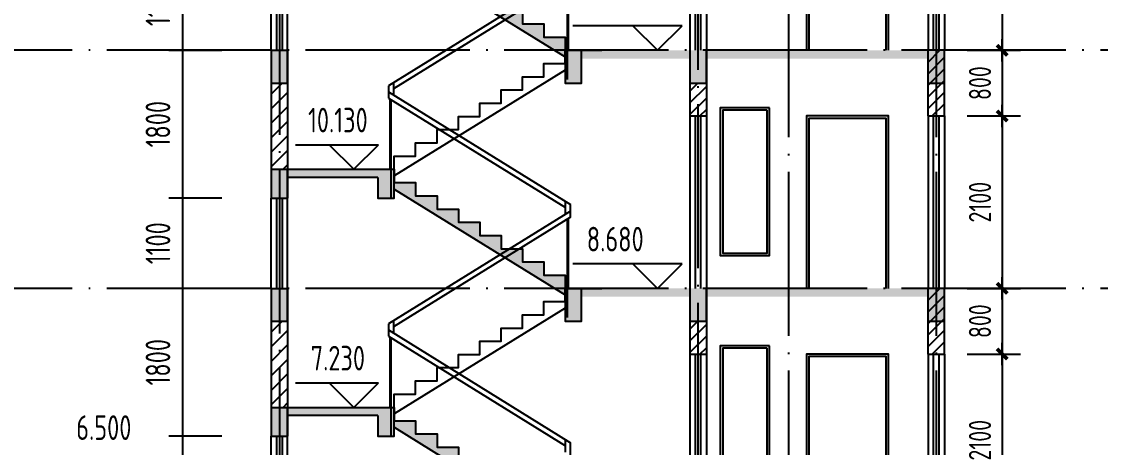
# Model space of a CAD drawing. Extents: x -726032 to 135930, y -151624 to 587044.
# Drawn here: x -417095 to -403957, y 231271 to 236459 of the extents above; entities that cross this region are included whole.
import ezdxf
from ezdxf.enums import TextEntityAlignment as Align

# ---------------------------------------------------------------- set-up
doc = ezdxf.new("R2010")
doc.units = 0
doc.header["$LTSCALE"] = 1000
doc.header["$MEASUREMENT"] = 0
doc.linetypes.add('DOTE', pattern=[2.42, 2, -0.2, 0.02, -0.2])
doc.layers.get('0').update_dxf_attribs({"linetype": 'CONTINUOUS'})
doc.layers.get('DEFPOINTS').update_dxf_attribs({"color": 1, "linetype": 'CONTINUOUS'})
for name, color, linetype in [('DOTE', 8, 'DOTE'), ('PUB_DIM', 245, 'CONTINUOUS'), ('WALL', 255, 'CONTINUOUS'), ('WINDOW', 155, 'CONTINUOUS'), ('WINDOW_TEXT', 7, 'CONTINUOUS')]:
    doc.layers.add(name, color=color, linetype=linetype)
doc.styles.add('DIM_FONT', font='isocp.shx', dxfattribs={"width": 0.8})
doc.styles.add('SIMPLEX', font='SIMPLEX.SHX')
doc.dimstyles.new('AXIS', dxfattribs={"dimtxt": 300, "dimasz": 1, "dimexe": 250, "dimexo": 300, "dimgap": 150, "dimtad": 1, "dimdec": 0, "dimzin": 0, "dimdsep": 46, "dimtxsty": 'DIM_FONT', "dimcen": 0.09, "dimse1": 1, "dimse2": 1, "dimclrt": 142, "dimadec": 0, "dimazin": 0, "dimtfac": 1, "dimtdec": 0, "dimtix": 1, "dimtmove": 2, "dimatfit": 3, "dimfxl": 1, "dimtolj": 1, "dimtzin": 0, "dimarcsym": 0})
doc.dimstyles.new('DIMN', dxfattribs={"dimtxt": 300, "dimasz": 1, "dimexe": 250, "dimexo": 300, "dimgap": 150, "dimtad": 1, "dimdec": 0, "dimzin": 0, "dimdsep": 46, "dimtxsty": 'DIM_FONT', "dimcen": 0.09, "dimclrt": 142, "dimadec": 0, "dimazin": 0, "dimtfac": 1, "dimtdec": 0, "dimtix": 1, "dimtmove": 2, "dimatfit": 3, "dimfxl": 1, "dimtolj": 1, "dimtzin": 0, "dimarcsym": 0})

# ---------------------------------------------------------------- blocks, each defined once
blk = doc.blocks.new('_DIMX')
blk.add_line((-150, 0), (150, 0))
at = {"const_width": 50}
blk.add_lwpolyline([(-70, -70), (70, 70)], dxfattribs=at)
blk = doc.blocks.new('*D4265')
at = {"layer": 'DEFPOINTS', "color": 0, "transparency": 16777216}
for p in [(-405851, 232409), (-405851, 230309), (-405154, 230309)]:
    blk.add_point(p, dxfattribs=at)
at = {"layer": 'PUB_DIM', "color": 0, "lineweight": -2, "transparency": 16777216}
for p, q in [((-405154, 232408), (-405154, 230310)), ((-405581, 230309), (-404929, 230309))]:
    blk.add_line(p, q, dxfattribs=at)
at = {"layer": 'PUB_DIM', "color": 0, "lineweight": -2, "transparency": 16777216, "xscale": 0.9, "yscale": 0.9, "zscale": 0.9}
for p, rotation in [((-405154, 232409), 90), ((-405154, 230309), 270)]:
    blk.add_blockref('_DIMX', p, dxfattribs=dict(at, rotation=rotation))
at = {"layer": 'PUB_DIM', "color": 142, "transparency": 16777216, "insert": (-405424, 231359), "char_height": 270, "attachment_point": 5, "rotation": 90, "style": 'DIM_FONT'}
blk.add_mtext('\\A1;2100', dxfattribs=at)
blk = doc.blocks.new('*D4264')
at = {"layer": 'DEFPOINTS', "color": 0, "transparency": 16777216}
for p in [(-405851, 233209), (-405851, 232409), (-405154, 232409)]:
    blk.add_point(p, dxfattribs=at)
at = {"layer": 'PUB_DIM', "color": 0, "lineweight": -2, "transparency": 16777216}
for p, q in [((-405154, 233208), (-405154, 232410)), ((-405581, 232409), (-404929, 232409))]:
    blk.add_line(p, q, dxfattribs=at)
at = {"layer": 'PUB_DIM', "color": 0, "lineweight": -2, "transparency": 16777216, "xscale": 0.9, "yscale": 0.9, "zscale": 0.9}
for p, rotation in [((-405154, 233209), 90), ((-405154, 232409), 270)]:
    blk.add_blockref('_DIMX', p, dxfattribs=dict(at, rotation=rotation))
at = {"layer": 'PUB_DIM', "color": 142, "transparency": 16777216, "insert": (-405424, 232809), "char_height": 270, "attachment_point": 5, "rotation": 90, "style": 'DIM_FONT'}
blk.add_mtext('\\A1;800', dxfattribs=at)
blk = doc.blocks.new('*D4267')
at = {"layer": 'DEFPOINTS', "color": 0, "transparency": 16777216}
for p in [(-405851, 235309), (-405851, 233209), (-405154, 233209)]:
    blk.add_point(p, dxfattribs=at)
at = {"layer": 'PUB_DIM', "color": 0, "lineweight": -2, "transparency": 16777216}
for p, q in [((-405154, 235308), (-405154, 233210)), ((-405581, 233209), (-404929, 233209))]:
    blk.add_line(p, q, dxfattribs=at)
at = {"layer": 'PUB_DIM', "color": 0, "lineweight": -2, "transparency": 16777216, "xscale": 0.9, "yscale": 0.9, "zscale": 0.9}
for p, rotation in [((-405154, 235309), 90), ((-405154, 233209), 270)]:
    blk.add_blockref('_DIMX', p, dxfattribs=dict(at, rotation=rotation))
at = {"layer": 'PUB_DIM', "color": 142, "transparency": 16777216, "insert": (-405424, 234259), "char_height": 270, "attachment_point": 5, "rotation": 90, "style": 'DIM_FONT'}
blk.add_mtext('\\A1;2100', dxfattribs=at)
blk = doc.blocks.new('*D4266')
at = {"layer": 'DEFPOINTS', "color": 0, "transparency": 16777216}
for p in [(-405851, 236109), (-405851, 235309), (-405154, 235309)]:
    blk.add_point(p, dxfattribs=at)
at = {"layer": 'PUB_DIM', "color": 0, "lineweight": -2, "transparency": 16777216}
for p, q in [((-405154, 236108), (-405154, 235310)), ((-405581, 235309), (-404929, 235309))]:
    blk.add_line(p, q, dxfattribs=at)
at = {"layer": 'PUB_DIM', "color": 0, "lineweight": -2, "transparency": 16777216, "xscale": 0.9, "yscale": 0.9, "zscale": 0.9}
for p, rotation in [((-405154, 236109), 90), ((-405154, 235309), 270)]:
    blk.add_blockref('_DIMX', p, dxfattribs=dict(at, rotation=rotation))
at = {"layer": 'PUB_DIM', "color": 142, "transparency": 16777216, "insert": (-405424, 235709), "char_height": 270, "attachment_point": 5, "rotation": 90, "style": 'DIM_FONT'}
blk.add_mtext('\\A1;800', dxfattribs=at)
blk = doc.blocks.new('*D4269')
at = {"layer": 'DEFPOINTS', "color": 0, "transparency": 16777216}
for p in [(-405851, 238209), (-405851, 236109), (-405154, 236109)]:
    blk.add_point(p, dxfattribs=at)
at = {"layer": 'PUB_DIM', "color": 0, "lineweight": -2, "transparency": 16777216}
for p, q in [((-405154, 238208), (-405154, 236110)), ((-405581, 236109), (-404929, 236109))]:
    blk.add_line(p, q, dxfattribs=at)
at = {"layer": 'PUB_DIM', "color": 0, "lineweight": -2, "transparency": 16777216, "xscale": 0.9, "yscale": 0.9, "zscale": 0.9}
for p, rotation in [((-405154, 238209), 90), ((-405154, 236109), 270)]:
    blk.add_blockref('_DIMX', p, dxfattribs=dict(at, rotation=rotation))
at = {"layer": 'PUB_DIM', "color": 142, "transparency": 16777216, "insert": (-405424, 237159), "char_height": 270, "attachment_point": 5, "rotation": 90, "style": 'DIM_FONT'}
blk.add_mtext('\\A1;2100', dxfattribs=at)
blk = doc.blocks.new('*D4306')
at = {"layer": 'DEFPOINTS', "color": 0, "transparency": 16777216}
for p in [(-415024, 236109), (-415134, 234309), (-415024, 234309)]:
    blk.add_point(p, dxfattribs=at)
at = {"layer": 'PUB_DIM', "color": 0, "lineweight": -2, "transparency": 16777216}
blk.add_line((-415134, 236108), (-415134, 234310), dxfattribs=at)
at = {"layer": 'PUB_DIM', "color": 0, "transparency": 16777216}
for points in [[(-415135, 236108), (-415134, 236108), (-415134, 236109)], [(-415135, 234310), (-415134, 234310), (-415134, 234309)]]:
    blk.add_solid(points, dxfattribs=at)
at = {"layer": 'PUB_DIM', "color": 142, "transparency": 16777216, "insert": (-415434, 235209), "char_height": 300, "attachment_point": 5, "rotation": 90, "style": 'DIM_FONT'}
blk.add_mtext('\\A1;1800', dxfattribs=at)
blk = doc.blocks.new('*D4307')
at = {"layer": 'DEFPOINTS', "color": 0, "transparency": 16777216}
for p in [(-415024, 237209), (-415134, 236109), (-415024, 236109)]:
    blk.add_point(p, dxfattribs=at)
at = {"layer": 'PUB_DIM', "color": 0, "lineweight": -2, "transparency": 16777216}
blk.add_line((-415134, 237208), (-415134, 236110), dxfattribs=at)
at = {"layer": 'PUB_DIM', "color": 0, "transparency": 16777216}
for points in [[(-415135, 237208), (-415134, 237208), (-415134, 237209)], [(-415135, 236110), (-415134, 236110), (-415134, 236109)]]:
    blk.add_solid(points, dxfattribs=at)
at = {"layer": 'PUB_DIM', "color": 142, "transparency": 16777216, "insert": (-415434, 236659), "char_height": 300, "attachment_point": 5, "rotation": 90, "style": 'DIM_FONT'}
blk.add_mtext('\\A1;1100', dxfattribs=at)
blk = doc.blocks.new('*D4308')
at = {"layer": 'DEFPOINTS', "color": 0, "transparency": 16777216}
for p in [(-415024, 231409), (-415134, 230309), (-415024, 230309)]:
    blk.add_point(p, dxfattribs=at)
at = {"layer": 'PUB_DIM', "color": 0, "lineweight": -2, "transparency": 16777216}
blk.add_line((-415134, 231408), (-415134, 230310), dxfattribs=at)
at = {"layer": 'PUB_DIM', "color": 0, "transparency": 16777216}
for points in [[(-415135, 231408), (-415134, 231408), (-415134, 231409)], [(-415135, 230310), (-415134, 230310), (-415134, 230309)]]:
    blk.add_solid(points, dxfattribs=at)
at = {"layer": 'PUB_DIM', "color": 142, "transparency": 16777216, "insert": (-415434, 230859), "char_height": 300, "attachment_point": 5, "rotation": 90, "style": 'DIM_FONT'}
blk.add_mtext('\\A1;1100', dxfattribs=at)
blk = doc.blocks.new('*D4310')
at = {"layer": 'DEFPOINTS', "color": 0, "transparency": 16777216}
for p in [(-415024, 233209), (-415134, 231409), (-415024, 231409)]:
    blk.add_point(p, dxfattribs=at)
at = {"layer": 'PUB_DIM', "color": 0, "lineweight": -2, "transparency": 16777216}
blk.add_line((-415134, 233208), (-415134, 231410), dxfattribs=at)
at = {"layer": 'PUB_DIM', "color": 0, "transparency": 16777216}
for points in [[(-415135, 233208), (-415134, 233208), (-415134, 233209)], [(-415135, 231410), (-415134, 231410), (-415134, 231409)]]:
    blk.add_solid(points, dxfattribs=at)
at = {"layer": 'PUB_DIM', "color": 142, "transparency": 16777216, "insert": (-415434, 232309), "char_height": 300, "attachment_point": 5, "rotation": 90, "style": 'DIM_FONT'}
blk.add_mtext('\\A1;1800', dxfattribs=at)
blk = doc.blocks.new('*D4311')
at = {"layer": 'DEFPOINTS', "color": 0, "transparency": 16777216}
for p in [(-415024, 234309), (-415134, 233209), (-415024, 233209)]:
    blk.add_point(p, dxfattribs=at)
at = {"layer": 'PUB_DIM', "color": 0, "lineweight": -2, "transparency": 16777216}
blk.add_line((-415134, 234308), (-415134, 233210), dxfattribs=at)
at = {"layer": 'PUB_DIM', "color": 0, "transparency": 16777216}
for points in [[(-415135, 234308), (-415134, 234308), (-415134, 234309)], [(-415135, 233210), (-415134, 233210), (-415134, 233209)]]:
    blk.add_solid(points, dxfattribs=at)
at = {"layer": 'PUB_DIM', "color": 142, "transparency": 16777216, "insert": (-415434, 233759), "char_height": 300, "attachment_point": 5, "rotation": 90, "style": 'DIM_FONT'}
blk.add_mtext('\\A1;1100', dxfattribs=at)
blk = doc.blocks.new('_WBLK')
for p, q in [((-0.5, 0.5), (0.5, 0.5)), ((0.5, 0.1667), (-0.5, 0.1667)), ((0.5, -0.1667), (-0.5, -0.1667)), ((-0.5, -0.5), (0.5, -0.5))]:
    blk.add_line(p, q)
at = {"layer": 'WINDOW_TEXT', "style": 'SIMPLEX', "flags": 9}
blk.add_attdef('A', text='', height=1, dxfattribs=at).set_placement((0, 1.5), align=Align.MIDDLE)

msp = doc.modelspace()

# ---------------------------------------------------------------- hatches: boundary and pattern name
h = msp.add_hatch(color=136)
h.paths.add_polyline_path([(-414056, 237559.2), (-413856, 237559.2), (-413856, 237209.2), (-414056, 237209.2)])
h.paths.add_polyline_path([(-413856, 237559.2), (-412556, 237559.2), (-412556, 237209.2), (-412756, 237209.2), (-412756, 237459.2), (-413856, 237459.2)])
h.paths.add_polyline_path([(-412556, 237317.2), (-412556, 237397.2), (-412296, 237397.2), (-412296, 237236.2), (-412036, 237236.2), (-412036, 237075.2), (-411776, 237075.2), (-411776, 236914.2), (-411516, 236914.2), (-411516, 236753.2), (-411256, 236753.2), (-411256, 236592.2), (-411149.4, 236592.2), (-411267.3, 236519.2)])
h.paths.add_polyline_path([(-411149.4, 236592.2), (-411028.3, 236592.2), (-411206.8, 236481.7), (-411267.3, 236519.2)])
h.paths.add_polyline_path([(-411206.8, 236481.7), (-411028.3, 236592.2), (-410996, 236592.2), (-410996, 236431.2), (-410736, 236431.2), (-410736, 236270.2), (-410476, 236270.2), (-410476, 236109.2), (-410476, 236029.2)])
h.paths.add_polyline_path([(-410476, 236109.2), (-410276, 236109.2), (-410276, 235709.2), (-410476, 235709.2)])
h.paths.add_polyline_path([(-410276, 236109.2), (-408956, 236109.2), (-408956, 236009.2), (-410276, 236009.2)])
h.paths.add_polyline_path([(-408956, 236109.2), (-408756, 236109.2), (-408756, 235709.2), (-408956, 235709.2)])
h = msp.add_hatch(color=146)
h.paths.add_polyline_path([(-414056, 236109.2), (-413956, 236109.2), (-413956, 235709.2), (-414056, 235709.2)])
h.paths.add_polyline_path([(-413956, 236109.2), (-413856, 236109.2), (-413856, 235709.2), (-413956, 235709.2)])
h = msp.add_hatch()
h.set_pattern_fill('ANSI31', color=136, scale=800, style=0)
h.set_pattern_definition([(45, (-418302.82, 271943.17), (-70.71068, 70.71068), [])])
h.paths.add_polyline_path([(-408856, 235309.2), (-408756, 235309.2), (-408756, 235709.2), (-408856, 235709.2)])
h.paths.add_polyline_path([(-408856, 235709.2), (-408956, 235709.2), (-408956, 235309.2), (-408856, 235309.2)])
h.paths.add_polyline_path([(-405856, 236109.2), (-405956, 236109.2), (-405956, 235309.2), (-405856, 235309.2)])
h.paths.add_polyline_path([(-405956, 236109.2), (-406056, 236109.2), (-406056, 235309.2), (-405956, 235309.2)])
h = msp.add_hatch(color=146)
h.paths.add_polyline_path([(-405956, 235709.2), (-405856, 235709.2), (-405856, 236109.2), (-405956, 236109.2)])
h.paths.add_polyline_path([(-405956, 236109.2), (-406056, 236109.2), (-406056, 235709.2), (-405956, 235709.2)])
h.paths.add_polyline_path([(-406056, 236009.2), (-406056, 236109.2), (-408756, 236109.2), (-408756, 236009.2)])
h = msp.add_hatch()
h.set_pattern_fill('ANSI31', color=146, scale=1000, style=0)
h.set_pattern_definition([(45, (-418302.82, 295143.17), (-88.38835, 88.38835), [])])
h.paths.add_polyline_path([(-413956, 234659.2), (-413856, 234659.2), (-413856, 235709.2), (-413956, 235709.2)])
h.paths.add_polyline_path([(-414056, 234659.2), (-413956, 234659.2), (-413956, 235709.2), (-414056, 235709.2)])
h = msp.add_hatch(color=136)
h.paths.add_polyline_path([(-414056, 234659.2), (-413856, 234659.2), (-413856, 234309.2), (-414056, 234309.2)])
h.paths.add_polyline_path([(-413856, 234659.2), (-412556, 234659.2), (-412556, 234309.2), (-412756, 234309.2), (-412756, 234559.2), (-413856, 234559.2)])
h.paths.add_polyline_path([(-412556, 234417.2), (-412556, 234497.2), (-412296, 234497.2), (-412296, 234336.2), (-412036, 234336.2), (-412036, 234175.2), (-411776, 234175.2), (-411776, 234014.2), (-411516, 234014.2), (-411516, 233853.2), (-411256, 233853.2), (-411256, 233692.2), (-411149.4, 233692.2), (-411267.3, 233619.2)])
h.paths.add_polyline_path([(-411149.4, 233692.2), (-411028.3, 233692.2), (-411206.8, 233581.7), (-411267.3, 233619.2)])
h.paths.add_polyline_path([(-411206.8, 233581.7), (-411028.3, 233692.2), (-410996, 233692.2), (-410996, 233531.2), (-410736, 233531.2), (-410736, 233370.2), (-410476, 233370.2), (-410476, 233209.2), (-410476, 233129.2)])
h.paths.add_polyline_path([(-410476, 233209.2), (-410276, 233209.2), (-410276, 232809.2), (-410476, 232809.2)])
h.paths.add_polyline_path([(-410276, 233209.2), (-408956, 233209.2), (-408956, 233109.2), (-410276, 233109.2)])
h.paths.add_polyline_path([(-408956, 233209.2), (-408756, 233209.2), (-408756, 232809.2), (-408956, 232809.2)])
h = msp.add_hatch(color=146)
h.paths.add_polyline_path([(-414056, 233209.2), (-413956, 233209.2), (-413956, 232809.2), (-414056, 232809.2)])
h.paths.add_polyline_path([(-413956, 233209.2), (-413856, 233209.2), (-413856, 232809.2), (-413956, 232809.2)])
h = msp.add_hatch()
h.set_pattern_fill('ANSI31', color=136, scale=800, style=0)
h.set_pattern_definition([(45, (-418302.82, 269043.17), (-70.71068, 70.71068), [])])
h.paths.add_polyline_path([(-408856, 232409.2), (-408756, 232409.2), (-408756, 232809.2), (-408856, 232809.2)])
h.paths.add_polyline_path([(-408856, 232809.2), (-408956, 232809.2), (-408956, 232409.2), (-408856, 232409.2)])
h.paths.add_polyline_path([(-405856, 233209.2), (-405956, 233209.2), (-405956, 232409.2), (-405856, 232409.2)])
h.paths.add_polyline_path([(-405956, 233209.2), (-406056, 233209.2), (-406056, 232409.2), (-405956, 232409.2)])
h = msp.add_hatch(color=146)
h.paths.add_polyline_path([(-405956, 232809.2), (-405856, 232809.2), (-405856, 233209.2), (-405956, 233209.2)])
h.paths.add_polyline_path([(-405956, 233209.2), (-406056, 233209.2), (-406056, 232809.2), (-405956, 232809.2)])
h.paths.add_polyline_path([(-406056, 233109.2), (-406056, 233209.2), (-408756, 233209.2), (-408756, 233109.2)])
h = msp.add_hatch()
h.set_pattern_fill('ANSI31', color=146, scale=1000, style=0)
h.set_pattern_definition([(45, (-418302.82, 292243.17), (-88.38835, 88.38835), [])])
h.paths.add_polyline_path([(-413956, 231759.2), (-413856, 231759.2), (-413856, 232809.2), (-413956, 232809.2)])
h.paths.add_polyline_path([(-414056, 231759.2), (-413956, 231759.2), (-413956, 232809.2), (-414056, 232809.2)])
h = msp.add_hatch(color=146)
h.paths.add_polyline_path([(-414056, 231759.2), (-413856, 231759.2), (-413856, 231409.2), (-414056, 231409.2)])
h.paths.add_polyline_path([(-413856, 231759.2), (-412556, 231759.2), (-412556, 231409.2), (-412756, 231409.2), (-412756, 231659.2), (-413856, 231659.2)])
h.paths.add_polyline_path([(-412556, 231517.2), (-412556, 231597.2), (-412296, 231597.2), (-412296, 231436.2), (-412036, 231436.2), (-412036, 231275.2), (-411776, 231275.2), (-411776, 231114.2), (-411516, 231114.2), (-411516, 230953.2), (-411256, 230953.2), (-411256, 230792.2), (-411149.4, 230792.2), (-411267.3, 230719.2)])
h.paths.add_polyline_path([(-411149.4, 230792.2), (-411028.3, 230792.2), (-411206.8, 230681.7), (-411267.3, 230719.2)])
h.paths.add_polyline_path([(-411206.8, 230681.7), (-411028.3, 230792.2), (-410996, 230792.2), (-410996, 230631.2), (-410736, 230631.2), (-410736, 230470.2), (-410476, 230470.2), (-410476, 230309.2), (-410476, 230229.2)])
h.paths.add_polyline_path([(-410476, 230309.2), (-410276, 230309.2), (-410276, 229909.2), (-410476, 229909.2)])
h.paths.add_polyline_path([(-410276, 230309.2), (-408956, 230309.2), (-408956, 230209.2), (-410276, 230209.2)])
h.paths.add_polyline_path([(-408956, 230309.2), (-408756, 230309.2), (-408756, 229909.2), (-408956, 229909.2)])

# ---------------------------------------------------------------- linework, layer by layer
at = {"color": 146}
for p, q in [((-412556, 237317.2), (-410476, 236029.2)), ((-410409.9, 237050.2), (-412627.8, 235676.8)), ((-410409.9, 236975.2), (-412566.3, 235639.9)), ((-410446.9, 235754.6), (-410446.9, 236952.1)), ((-410434.9, 236104.6), (-410434.9, 236959.5)), ((-410476, 235868.2), (-412556, 234580.2)), ((-412566.3, 235714.9), (-412566.3, 235564.6)), ((-412627.8, 235676.8), (-412627.8, 235527.7)), ((-412627.8, 235602.7), (-410409.9, 234229.3)), ((-412627.8, 235527.7), (-410471.4, 234192.4)), ((-412606, 234659.2), (-412606, 235514.2)), ((-412594, 234309.2), (-412594, 235506.8)), ((-412756, 234559.2), (-413856, 234559.2)), ((-412556, 234417.2), (-410476, 233129.2)), ((-410471.4, 234112.1), (-410471.4, 234267.4)), ((-410409.9, 234150.2), (-412627.8, 232776.8)), ((-410409.9, 234075.2), (-410409.9, 234229.3)), ((-410409.9, 234075.2), (-412566.3, 232739.9)), ((-410446.9, 232854.6), (-410446.9, 234052.1)), ((-410434.9, 233204.6), (-410434.9, 234059.5)), ((-410476, 232968.2), (-412556, 231680.2)), ((-412566.3, 232814.9), (-412566.3, 232664.6)), ((-412627.8, 232776.8), (-412627.8, 232627.7)), ((-412627.8, 232702.7), (-410409.9, 231329.3)), ((-412627.8, 232627.7), (-410471.4, 231292.4)), ((-412606, 231759.2), (-412606, 232614.2)), ((-412594, 231409.2), (-412594, 232606.8)), ((-412756, 231659.2), (-413856, 231659.2)), ((-412556, 231517.2), (-410476, 230229.2)), ((-410471.4, 231212.1), (-410471.4, 231367.4)), ((-410409.9, 231175.2), (-410409.9, 231329.3))]:
    msp.add_line(p, q, dxfattribs=at)
for p, q in [((-414056, 236109.2), (-413856, 236109.2)), ((-406056, 235709.2), (-405856, 235709.2)), ((-414056, 233209.2), (-413856, 233209.2)), ((-406056, 232809.2), (-405856, 232809.2))]:
    msp.add_line(p, q)
at = {"color": 136}
for points in [[(-406536, 236109.2), (-406536, 238209.2), (-407536, 238209.2), (-407536, 236109.2)], [(-406566, 236109.2), (-406566, 238179.2), (-407506, 238179.2), (-407506, 236109.2)], [(-406536, 233209.2), (-406536, 235309.2), (-407536, 235309.2), (-407536, 233209.2)], [(-406566, 233209.2), (-406566, 235279.2), (-407506, 235279.2), (-407506, 233209.2)], [(-406536, 230309.2), (-406536, 232409.2), (-407536, 232409.2), (-407536, 230309.2)], [(-406566, 230309.2), (-406566, 232379.2), (-407506, 232379.2), (-407506, 230309.2)]]:
    msp.add_lwpolyline(points, dxfattribs=at)
at = {"color": 146}
for points in [[(-414056, 237559.2), (-412556, 237559.2), (-412556, 237397.2), (-412296, 237397.2), (-412296, 237236.2), (-412036, 237236.2), (-412036, 237075.2), (-411776, 237075.2), (-411776, 236914.2), (-411516, 236914.2), (-411516, 236753.2), (-411256, 236753.2), (-411256, 236592.2), (-410996, 236592.2), (-410996, 236431.2), (-410736, 236431.2), (-410736, 236270.2), (-410476, 236270.2), (-410476, 236109.2), (-410027.3, 236109.2)], [(-414056, 236109.2), (-414056, 235709.2), (-413856, 235709.2), (-413856, 236109.2)], [(-413856, 234659.2), (-412556, 234659.2), (-412556, 234821.2), (-412296, 234821.2), (-412296, 234982.2), (-412036, 234982.2), (-412036, 235143.2), (-411776, 235143.2), (-411776, 235304.2), (-411516, 235304.2), (-411516, 235465.2), (-411256, 235465.2), (-411256, 235626.2), (-410996, 235626.2), (-410996, 235787.2), (-410736, 235787.2), (-410736, 235948.2), (-410476, 235948.2), (-410476, 236109.2), (-410276, 236109.2)], [(-410476, 236109.2), (-410476, 235709.2), (-410276, 235709.2), (-410276, 236109.2)], [(-408956, 236109.2), (-408956, 235709.2), (-408756, 235709.2), (-408756, 236109.2)], [(-414056, 234659.2), (-412556, 234659.2), (-412556, 234497.2), (-412296, 234497.2), (-412296, 234336.2), (-412036, 234336.2), (-412036, 234175.2), (-411776, 234175.2), (-411776, 234014.2), (-411516, 234014.2), (-411516, 233853.2), (-411256, 233853.2), (-411256, 233692.2), (-410996, 233692.2), (-410996, 233531.2), (-410736, 233531.2), (-410736, 233370.2), (-410476, 233370.2), (-410476, 233209.2), (-410027.3, 233209.2)], [(-414056, 234659.2), (-414056, 234309.2), (-413856, 234309.2), (-413856, 234659.2)], [(-412756, 234559.2), (-412756, 234309.2), (-412556, 234309.2), (-412556, 234659.2)], [(-414056, 233209.2), (-414056, 232809.2), (-413856, 232809.2), (-413856, 233209.2)], [(-413856, 231759.2), (-412556, 231759.2), (-412556, 231921.2), (-412296, 231921.2), (-412296, 232082.2), (-412036, 232082.2), (-412036, 232243.2), (-411776, 232243.2), (-411776, 232404.2), (-411516, 232404.2), (-411516, 232565.2), (-411256, 232565.2), (-411256, 232726.2), (-410996, 232726.2), (-410996, 232887.2), (-410736, 232887.2), (-410736, 233048.2), (-410476, 233048.2), (-410476, 233209.2), (-410276, 233209.2)], [(-410476, 233209.2), (-410476, 232809.2), (-410276, 232809.2), (-410276, 233209.2)], [(-408956, 233209.2), (-408956, 232809.2), (-408756, 232809.2), (-408756, 233209.2)], [(-414056, 231759.2), (-412556, 231759.2), (-412556, 231597.2), (-412296, 231597.2), (-412296, 231436.2), (-412036, 231436.2), (-412036, 231275.2), (-411776, 231275.2), (-411776, 231114.2), (-411516, 231114.2), (-411516, 230953.2), (-411256, 230953.2), (-411256, 230792.2), (-410996, 230792.2), (-410996, 230631.2), (-410736, 230631.2), (-410736, 230470.2), (-410476, 230470.2), (-410476, 230309.2), (-408756, 230309.2)], [(-414056, 231759.2), (-414056, 231409.2), (-413856, 231409.2), (-413856, 231759.2)], [(-412756, 231659.2), (-412756, 231409.2), (-412556, 231409.2), (-412556, 231759.2)]]:
    msp.add_lwpolyline(points, dxfattribs=at)
at = {"color": 136}
for points in [[(-407986, 235409.2), (-408586, 235409.2), (-408586, 233609.2), (-407986, 233609.2)], [(-408016, 235379.2), (-408556, 235379.2), (-408556, 233639.2), (-408016, 233639.2)], [(-407986, 232509.2), (-408586, 232509.2), (-408586, 230709.2), (-407986, 230709.2)], [(-408016, 232479.2), (-408556, 232479.2), (-408556, 230739.2), (-408016, 230739.2)]]:
    msp.add_lwpolyline(points, close=True, dxfattribs=at)
at = {"layer": 'DOTE'}
for p, q in [((-408856, 221353.3), (-408856, 264209.2)), ((-407756, 256409.2), (-407756, 220826)), ((-405956, 256409.2), (-405956, 220826)), ((-413956, 249179.7), (-413956, 220826)), ((-387437.8, 236109.2), (-421480.6, 236109.2)), ((-387437.8, 233209.2), (-421480.6, 233209.2))]:
    msp.add_line(p, q, dxfattribs=at)
at = {"layer": 'PUB_DIM'}
for p, q in [((-409049.5, 236409.2), (-410381.7, 236409.2)), ((-409649.5, 236409.2), (-409349.5, 236109.2)), ((-409349.5, 236109.2), (-409049.5, 236409.2)), ((-415302.2, 236109.2), (-414655.3, 236109.2)), ((-413759.3, 234959.2), (-412748.8, 234959.2)), ((-413348.8, 234959.2), (-413048.8, 234659.2)), ((-413048.8, 234659.2), (-412748.8, 234959.2)), ((-414655.3, 234309.2), (-415302.2, 234309.2)), ((-409049.5, 233509.2), (-410381.7, 233509.2)), ((-409649.5, 233509.2), (-409349.5, 233209.2)), ((-409349.5, 233209.2), (-409049.5, 233509.2)), ((-414655.3, 233209.2), (-415302.2, 233209.2)), ((-413759.3, 232059.2), (-412748.8, 232059.2)), ((-413348.8, 232059.2), (-413048.8, 231759.2)), ((-413048.8, 231759.2), (-412748.8, 232059.2)), ((-414655.3, 231409.2), (-415302.2, 231409.2))]:
    msp.add_line(p, q, dxfattribs=at)
at = {"layer": 'WALL'}
for p, q in [((-414056, 236109.2), (-413856, 236109.2)), ((-414056, 236109.2), (-414056, 234309.2)), ((-413856, 236109.2), (-413856, 234309.2)), ((-408956, 236109.2), (-408956, 235309.2)), ((-408756, 236109.2), (-408756, 235309.2)), ((-406056, 235309.2), (-406056, 236109.2)), ((-405856, 235309.2), (-405856, 236109.2)), ((-408956, 235309.2), (-408756, 235309.2)), ((-406056, 235309.2), (-405856, 235309.2)), ((-414056, 233209.2), (-413856, 233209.2)), ((-414056, 233209.2), (-414056, 231409.2)), ((-413856, 233209.2), (-413856, 231409.2)), ((-408956, 233209.2), (-408956, 232409.2)), ((-408756, 233209.2), (-408756, 232409.2)), ((-406056, 232409.2), (-406056, 233209.2)), ((-405856, 232409.2), (-405856, 233209.2)), ((-408956, 232409.2), (-408756, 232409.2)), ((-406056, 232409.2), (-405856, 232409.2))]:
    msp.add_line(p, q, dxfattribs=at)
at = {"layer": 'WALL', "color": 146}
msp.add_line((-414056, 231409.2), (-413856, 231409.2), dxfattribs=at)

# ---------------------------------------------------------------- block references
at = {"layer": 'WINDOW', "xscale": -2100, "yscale": 200.0000000000582, "zscale": 2100, "rotation": 90}
for p in [(-408856, 237159.2), (-405956, 237159.2), (-408856, 234259.2), (-405956, 234259.2), (-408856, 231359.2), (-405956, 231359.2)]:
    msp.add_blockref('_WBLK', p, dxfattribs=at)
at = {"layer": 'WINDOW', "color": 146, "xscale": -1100, "yscale": 200.0000000000146, "zscale": 1100, "rotation": 270}
for p in [(-413956, 236659.2), (-413956, 233759.2), (-413956, 230859.2)]:
    msp.add_blockref('_WBLK', p, dxfattribs=at)

# ---------------------------------------------------------------- texts
at = {"layer": 'PUB_DIM', "style": 'DIM_FONT', "width": 0.8}
for s, p in [('10.130', (-413243.2, 235259.2)), ('8.680', (-409865.6, 233809.2)), ('7.230', (-413243.2, 232359.2)), ('6.500', (-416093.7, 231512.4))]:
    msp.add_text(s, height=300, dxfattribs=at).set_placement(p, align=Align.MIDDLE)

# ---------------------------------------------------------------- dimensions: what is measured, and where the dimension line sits
at = {"layer": 'PUB_DIM'}
for base, p1, p2, picture, middle in [((-405154.5, 236109.2), (-405851.3, 238209.2), (-405851.3, 236109.2), '*D4269', (-405424.5, 237159.2)), ((-405154.5, 235309.2), (-405851.3, 236109.2), (-405851.3, 235309.2), '*D4266', (-405424.5, 235709.2)), ((-405154.5, 233209.2), (-405851.3, 235309.2), (-405851.3, 233209.2), '*D4267', (-405424.5, 234259.2)), ((-405154.5, 232409.2), (-405851.3, 233209.2), (-405851.3, 232409.2), '*D4264', (-405424.5, 232809.2)), ((-405154.5, 230309.2), (-405851.3, 232409.2), (-405851.3, 230309.2), '*D4265', (-405424.5, 231359.2))]:
    dim = msp.add_linear_dim(base=base, p1=p1, p2=p2, angle=90, dimstyle='DIMN', override={"dimscale": 0.9, "dimblk1": '_DIMX', "dimblk2": '_DIMX', "dimsah": 1, "dimse1": 1}, dxfattribs=at)
    dim.commit()
    dim.dimension.update_dxf_attribs({"geometry": picture, "text_midpoint": middle})
for p1, p2, picture, middle in [((-415024, 237209.2), (-415024, 236109.2), '*D4307', (-415434.5, 236659.2)), ((-415024, 236109.2), (-415024, 234309.2), '*D4306', (-415434.5, 235209.2)), ((-415024, 234309.2), (-415024, 233209.2), '*D4311', (-415434.5, 233759.2)), ((-415024, 233209.2), (-415024, 231409.2), '*D4310', (-415434.5, 232309.2)), ((-415024, 231409.2), (-415024, 230309.2), '*D4308', (-415434.5, 230859.2))]:
    dim = msp.add_aligned_dim(p1=p1, p2=p2, distance=-110.5, dimstyle='AXIS', dxfattribs=at)
    dim.commit()
    dim.dimension.update_dxf_attribs({"geometry": picture, "text_midpoint": middle})

doc.saveas('drawing.dxf')
